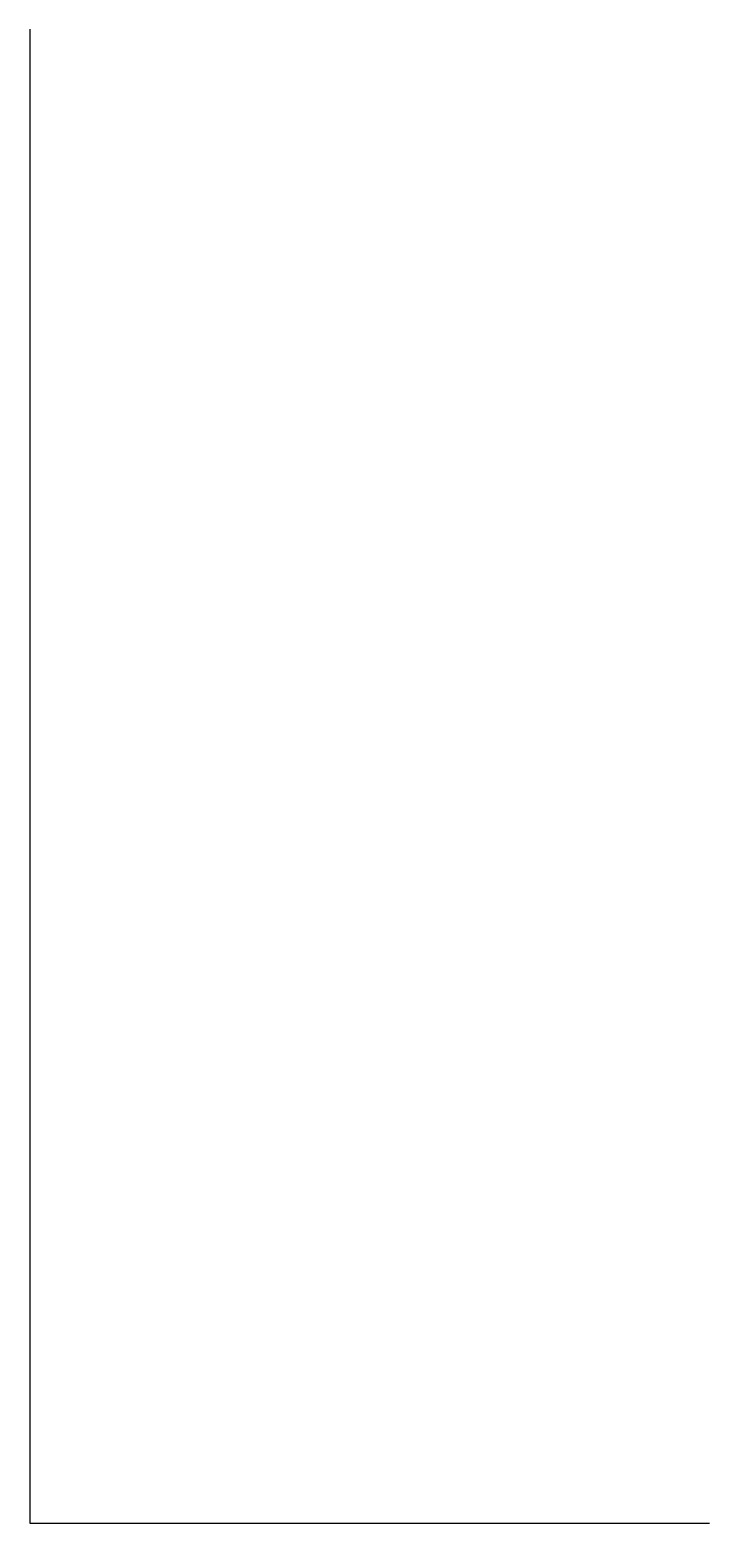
# Model space of a CAD drawing. Header units: metres. Extents: x -49 to 49, y -148 to 148.
# Drawn here: x -49.4 to -32.61, y -147.73 to -110.8 of the extents above; entities that cross this region are included whole.
import ezdxf

# ---------------------------------------------------------------- set-up
doc = ezdxf.new("R2010")
doc.units = ezdxf.units.M

msp = doc.modelspace()

# ---------------------------------------------------------------- linework, layer by layer
for points in [[(-49.402, -110.781), (-49.402, -110.831), (-49.402, -110.881), (-49.402, -110.931), (-49.402, -110.981), (-49.402, -111.031), (-49.402, -111.081), (-49.402, -111.131), (-49.402, -111.181), (-49.402, -111.231), (-49.402, -111.281), (-49.402, -111.331), (-49.402, -111.381), (-49.402, -111.431), (-49.402, -111.481), (-49.402, -111.531), (-49.402, -111.581), (-49.402, -111.631), (-49.402, -111.681), (-49.402, -111.731), (-49.402, -111.781), (-49.402, -111.831), (-49.402, -111.881), (-49.402, -111.931), (-49.402, -111.981), (-49.402, -112.031), (-49.402, -112.081), (-49.402, -112.131), (-49.402, -112.181), (-49.402, -112.231), (-49.402, -112.281), (-49.402, -112.331), (-49.402, -112.381), (-49.402, -112.431), (-49.402, -112.481), (-49.402, -112.531), (-49.402, -112.581), (-49.402, -112.631), (-49.402, -112.681), (-49.402, -112.731), (-49.402, -112.781), (-49.402, -112.831), (-49.402, -112.881), (-49.402, -112.931), (-49.402, -112.981), (-49.402, -113.031), (-49.402, -113.081), (-49.402, -113.131), (-49.402, -113.181), (-49.402, -113.231), (-49.402, -113.281), (-49.402, -113.331), (-49.402, -113.381), (-49.402, -113.431), (-49.402, -113.481), (-49.402, -113.531), (-49.402, -113.581), (-49.402, -113.631), (-49.402, -113.681), (-49.402, -113.731), (-49.402, -113.781), (-49.402, -113.831), (-49.402, -113.881), (-49.402, -113.931), (-49.402, -113.981), (-49.402, -114.031), (-49.402, -114.081), (-49.402, -114.131), (-49.402, -114.181), (-49.402, -114.231), (-49.402, -114.281), (-49.402, -114.331), (-49.402, -114.381), (-49.402, -114.431), (-49.402, -114.481), (-49.402, -114.531), (-49.402, -114.581), (-49.402, -114.631), (-49.402, -114.681), (-49.402, -114.731), (-49.402, -114.781), (-49.402, -114.831), (-49.402, -114.881), (-49.402, -114.931), (-49.402, -114.981), (-49.402, -115.031), (-49.402, -115.081), (-49.402, -115.131), (-49.402, -115.181), (-49.402, -115.231), (-49.402, -115.281), (-49.402, -115.331), (-49.402, -115.381), (-49.402, -115.431), (-49.402, -115.481), (-49.402, -115.531), (-49.402, -115.582), (-49.402, -115.632), (-49.402, -115.682), (-49.402, -115.732), (-49.402, -115.782), (-49.402, -115.832), (-49.402, -115.882), (-49.402, -115.932), (-49.402, -115.982), (-49.402, -116.032), (-49.402, -116.082), (-49.402, -116.132), (-49.402, -116.182), (-49.402, -116.232), (-49.402, -116.282), (-49.402, -116.332), (-49.402, -116.382), (-49.402, -116.432), (-49.402, -116.482), (-49.402, -116.532), (-49.402, -116.582), (-49.402, -116.632), (-49.402, -116.682), (-49.402, -116.732), (-49.402, -116.782), (-49.402, -116.832), (-49.402, -116.882), (-49.402, -116.932), (-49.402, -116.982), (-49.402, -117.032), (-49.402, -117.082), (-49.402, -117.132), (-49.402, -117.182), (-49.402, -117.232), (-49.402, -117.282), (-49.402, -117.332), (-49.402, -117.382), (-49.402, -117.432), (-49.402, -117.482), (-49.402, -117.532), (-49.402, -117.582), (-49.402, -117.632), (-49.402, -117.682), (-49.402, -117.732), (-49.402, -117.782), (-49.402, -117.832), (-49.402, -117.882), (-49.402, -117.932), (-49.402, -117.982), (-49.402, -118.032), (-49.402, -118.082), (-49.402, -118.132), (-49.402, -118.182), (-49.402, -118.232), (-49.402, -118.282), (-49.402, -118.332), (-49.402, -118.382), (-49.402, -118.432), (-49.402, -118.482), (-49.402, -118.532), (-49.402, -118.582), (-49.402, -118.632), (-49.402, -118.682), (-49.402, -118.732), (-49.402, -118.782), (-49.402, -118.832), (-49.402, -118.882), (-49.402, -118.932), (-49.402, -118.982), (-49.402, -119.032), (-49.402, -119.082), (-49.402, -119.132), (-49.402, -119.182), (-49.402, -119.232), (-49.402, -119.282), (-49.402, -119.332), (-49.402, -119.382), (-49.402, -119.432), (-49.402, -119.482), (-49.402, -119.532), (-49.402, -119.582), (-49.402, -119.632), (-49.402, -119.682), (-49.402, -119.732), (-49.402, -119.782), (-49.402, -119.832), (-49.402, -119.882), (-49.402, -119.932), (-49.402, -119.982), (-49.402, -120.032), (-49.402, -120.082), (-49.402, -120.132), (-49.402, -120.182), (-49.402, -120.232), (-49.402, -120.282), (-49.402, -120.332), (-49.402, -120.382), (-49.402, -120.432), (-49.402, -120.482), (-49.402, -120.532), (-49.402, -120.582), (-49.402, -120.632), (-49.402, -120.682), (-49.402, -120.732), (-49.402, -120.782), (-49.402, -120.832), (-49.402, -120.882), (-49.402, -120.932), (-49.402, -120.982), (-49.402, -121.032), (-49.402, -121.082), (-49.402, -121.132), (-49.402, -121.182), (-49.402, -121.232), (-49.402, -121.282), (-49.402, -121.332), (-49.402, -121.382), (-49.402, -121.432), (-49.402, -121.482), (-49.402, -121.532), (-49.402, -121.582), (-49.402, -121.632), (-49.402, -121.682), (-49.402, -121.732), (-49.402, -121.782), (-49.402, -121.832), (-49.402, -121.882), (-49.402, -121.932), (-49.402, -121.982), (-49.402, -122.032), (-49.402, -122.082), (-49.402, -122.132), (-49.402, -122.182), (-49.402, -122.232), (-49.402, -122.282), (-49.402, -122.332), (-49.402, -122.382), (-49.402, -122.432), (-49.402, -122.482), (-49.402, -122.532), (-49.402, -122.582), (-49.402, -122.632), (-49.402, -122.682), (-49.402, -122.732), (-49.402, -122.782), (-49.402, -122.832), (-49.402, -122.882), (-49.402, -122.932), (-49.402, -122.982), (-49.402, -123.032), (-49.402, -123.082), (-49.402, -123.132), (-49.402, -123.182), (-49.402, -123.232), (-49.402, -123.282), (-49.402, -123.332), (-49.402, -123.382), (-49.402, -123.432), (-49.402, -123.482), (-49.402, -123.532), (-49.402, -123.582), (-49.402, -123.632), (-49.402, -123.682), (-49.402, -123.732), (-49.402, -123.782), (-49.402, -123.832), (-49.402, -123.882), (-49.402, -123.932), (-49.402, -123.982), (-49.402, -124.032), (-49.402, -124.082), (-49.402, -124.132), (-49.402, -124.182), (-49.402, -124.232), (-49.402, -124.282), (-49.402, -124.332), (-49.402, -124.382), (-49.402, -124.432), (-49.402, -124.482), (-49.402, -124.532), (-49.402, -124.582), (-49.402, -124.632), (-49.402, -124.682), (-49.402, -124.732), (-49.402, -124.782), (-49.402, -124.832), (-49.402, -124.882), (-49.402, -124.932), (-49.402, -124.982), (-49.402, -125.032), (-49.402, -125.082), (-49.402, -125.132), (-49.402, -125.182), (-49.402, -125.232), (-49.402, -125.282), (-49.402, -125.332), (-49.402, -125.382), (-49.402, -125.432), (-49.402, -125.482), (-49.402, -125.532), (-49.402, -125.582), (-49.402, -125.632), (-49.402, -125.682), (-49.402, -125.732), (-49.402, -125.782), (-49.402, -125.832), (-49.402, -125.882), (-49.402, -125.932), (-49.402, -125.982), (-49.402, -126.032), (-49.402, -126.082), (-49.402, -126.132), (-49.402, -126.182), (-49.402, -126.232), (-49.402, -126.282), (-49.402, -126.332), (-49.402, -126.382), (-49.402, -126.432), (-49.402, -126.482), (-49.402, -126.532), (-49.402, -126.582), (-49.402, -126.632), (-49.402, -126.682), (-49.402, -126.732), (-49.402, -126.782), (-49.402, -126.832), (-49.402, -126.882), (-49.402, -126.932), (-49.402, -126.982), (-49.402, -127.032), (-49.402, -127.082), (-49.402, -127.132), (-49.402, -127.182), (-49.402, -127.232), (-49.402, -127.282), (-49.402, -127.332), (-49.402, -127.382), (-49.402, -127.432), (-49.402, -127.482), (-49.402, -127.532), (-49.402, -127.582), (-49.402, -127.632), (-49.402, -127.682), (-49.402, -127.732), (-49.402, -127.782), (-49.402, -127.832), (-49.402, -127.882), (-49.402, -127.932), (-49.402, -127.982), (-49.402, -128.032), (-49.402, -128.082), (-49.402, -128.132), (-49.402, -128.182), (-49.402, -128.232), (-49.402, -128.282), (-49.402, -128.332), (-49.402, -128.382), (-49.402, -128.432), (-49.402, -128.482), (-49.402, -128.532), (-49.402, -128.582), (-49.402, -128.632), (-49.402, -128.682), (-49.402, -128.732), (-49.402, -128.782), (-49.402, -128.832), (-49.402, -128.882), (-49.402, -128.932), (-49.402, -128.982), (-49.402, -129.032), (-49.402, -129.082), (-49.402, -129.132), (-49.402, -129.182), (-49.402, -129.232), (-49.402, -129.282), (-49.402, -129.332), (-49.402, -129.382), (-49.402, -129.432), (-49.402, -129.482), (-49.402, -129.532), (-49.402, -129.582), (-49.402, -129.632), (-49.402, -129.682), (-49.402, -129.732), (-49.402, -129.782), (-49.402, -129.832), (-49.402, -129.882), (-49.402, -129.932), (-49.402, -129.982), (-49.402, -130.032), (-49.402, -130.082), (-49.402, -130.132), (-49.402, -130.182), (-49.402, -130.232), (-49.402, -130.282), (-49.402, -130.332), (-49.402, -130.382), (-49.402, -130.432), (-49.402, -130.482), (-49.402, -130.532), (-49.402, -130.582), (-49.402, -130.632), (-49.402, -130.682), (-49.402, -130.732), (-49.402, -130.782), (-49.402, -130.832), (-49.402, -130.882), (-49.402, -130.932), (-49.402, -130.982), (-49.402, -131.032), (-49.402, -131.082), (-49.402, -131.132), (-49.402, -131.182), (-49.402, -131.232), (-49.402, -131.282), (-49.402, -131.332), (-49.402, -131.382), (-49.402, -131.432), (-49.402, -131.482), (-49.402, -131.532), (-49.402, -131.582), (-49.402, -131.632), (-49.402, -131.682), (-49.402, -131.732), (-49.402, -131.782), (-49.402, -131.832), (-49.402, -131.882), (-49.402, -131.932), (-49.402, -131.982), (-49.402, -132.032), (-49.402, -132.082), (-49.402, -132.132), (-49.402, -132.182), (-49.402, -132.232), (-49.402, -132.282), (-49.402, -132.332), (-49.402, -132.382), (-49.402, -132.432), (-49.402, -132.482), (-49.402, -132.532), (-49.402, -132.582), (-49.402, -132.632), (-49.402, -132.682), (-49.402, -132.732), (-49.402, -132.782), (-49.402, -132.832), (-49.402, -132.882), (-49.402, -132.932), (-49.402, -132.982), (-49.402, -133.032), (-49.402, -133.082), (-49.402, -133.132), (-49.402, -133.182), (-49.402, -133.232), (-49.402, -133.282), (-49.402, -133.333), (-49.402, -133.383), (-49.402, -133.433), (-49.402, -133.483), (-49.402, -133.533), (-49.402, -133.583), (-49.402, -133.633), (-49.402, -133.683), (-49.402, -133.733), (-49.402, -133.783), (-49.402, -133.833), (-49.402, -133.883), (-49.402, -133.933), (-49.402, -133.983), (-49.402, -134.033), (-49.402, -134.083), (-49.402, -134.133), (-49.402, -134.183), (-49.402, -134.233), (-49.402, -134.283), (-49.402, -134.333), (-49.402, -134.383), (-49.402, -134.433), (-49.402, -134.483), (-49.402, -134.533), (-49.402, -134.583), (-49.402, -134.633), (-49.402, -134.683), (-49.402, -134.733), (-49.402, -134.783), (-49.402, -134.833), (-49.402, -134.883), (-49.402, -134.933), (-49.402, -134.983), (-49.402, -135.033), (-49.402, -135.083), (-49.402, -135.133), (-49.402, -135.183), (-49.402, -135.233), (-49.402, -135.283), (-49.402, -135.333), (-49.402, -135.383), (-49.402, -135.433), (-49.402, -135.483), (-49.402, -135.533), (-49.402, -135.583), (-49.402, -135.633), (-49.402, -135.683), (-49.402, -135.733), (-49.402, -135.783), (-49.402, -135.833), (-49.402, -135.883), (-49.402, -135.933), (-49.402, -135.983), (-49.402, -136.033), (-49.402, -136.083), (-49.402, -136.133), (-49.402, -136.183), (-49.402, -136.233), (-49.402, -136.283), (-49.402, -136.333), (-49.402, -136.383), (-49.402, -136.433), (-49.402, -136.483), (-49.402, -136.533), (-49.402, -136.583), (-49.402, -136.633), (-49.402, -136.683), (-49.402, -136.733), (-49.402, -136.783), (-49.402, -136.833), (-49.402, -136.883), (-49.402, -136.933), (-49.402, -136.983), (-49.402, -137.033), (-49.402, -137.083), (-49.402, -137.133), (-49.402, -137.183), (-49.402, -137.233), (-49.402, -137.283), (-49.402, -137.333), (-49.402, -137.383), (-49.402, -137.433), (-49.402, -137.483), (-49.402, -137.533), (-49.402, -137.583), (-49.402, -137.633), (-49.402, -137.683), (-49.402, -137.733), (-49.402, -137.783), (-49.402, -137.833), (-49.402, -137.883), (-49.402, -137.933), (-49.402, -137.983), (-49.402, -138.033), (-49.402, -138.083), (-49.402, -138.133), (-49.402, -138.183), (-49.402, -138.233), (-49.402, -138.283), (-49.402, -138.333), (-49.402, -138.383), (-49.402, -138.433), (-49.402, -138.483), (-49.402, -138.533), (-49.402, -138.583), (-49.402, -138.633), (-49.402, -138.683), (-49.402, -138.733), (-49.402, -138.783), (-49.402, -138.833), (-49.402, -138.883), (-49.402, -138.933), (-49.402, -138.983), (-49.402, -139.033), (-49.402, -139.083), (-49.402, -139.133), (-49.402, -139.183), (-49.402, -139.233), (-49.402, -139.283), (-49.402, -139.333), (-49.402, -139.383), (-49.402, -139.433), (-49.402, -139.483), (-49.402, -139.533), (-49.402, -139.583), (-49.402, -139.633), (-49.402, -139.683), (-49.402, -139.733), (-49.402, -139.783), (-49.402, -139.833), (-49.402, -139.883), (-49.402, -139.933), (-49.402, -139.983), (-49.402, -140.033), (-49.402, -140.083), (-49.402, -140.133), (-49.402, -140.183), (-49.402, -140.233), (-49.402, -140.283), (-49.402, -140.333), (-49.402, -140.383), (-49.402, -140.433), (-49.402, -140.483), (-49.402, -140.533), (-49.402, -140.583), (-49.402, -140.633), (-49.402, -140.683), (-49.402, -140.733), (-49.402, -140.783), (-49.402, -140.833), (-49.402, -140.883), (-49.402, -140.933), (-49.402, -140.983), (-49.402, -141.033), (-49.402, -141.083), (-49.402, -141.133), (-49.402, -141.183), (-49.402, -141.233), (-49.402, -141.283), (-49.402, -141.333), (-49.402, -141.383), (-49.402, -141.433), (-49.402, -141.483), (-49.402, -141.533), (-49.402, -141.583), (-49.402, -141.633), (-49.402, -141.683), (-49.402, -141.733), (-49.402, -141.783), (-49.402, -141.833), (-49.402, -141.883), (-49.402, -141.933), (-49.402, -141.983), (-49.402, -142.033), (-49.402, -142.083), (-49.402, -142.133), (-49.402, -142.183), (-49.402, -142.233), (-49.402, -142.283), (-49.402, -142.333), (-49.402, -142.383), (-49.402, -142.433), (-49.402, -142.483), (-49.402, -142.533), (-49.402, -142.583), (-49.402, -142.633), (-49.402, -142.683), (-49.402, -142.733), (-49.402, -142.783), (-49.402, -142.833), (-49.402, -142.883), (-49.402, -142.933), (-49.402, -142.983), (-49.402, -143.033), (-49.402, -143.083), (-49.402, -143.133), (-49.402, -143.183), (-49.402, -143.233), (-49.402, -143.283), (-49.402, -143.333), (-49.402, -143.383), (-49.402, -143.433), (-49.402, -143.483), (-49.402, -143.533), (-49.402, -143.583), (-49.402, -143.633), (-49.402, -143.683), (-49.402, -143.733), (-49.402, -143.783), (-49.402, -143.833), (-49.402, -143.883), (-49.402, -143.933), (-49.402, -143.983), (-49.402, -144.033), (-49.402, -144.083), (-49.402, -144.133), (-49.402, -144.183), (-49.402, -144.233), (-49.402, -144.283), (-49.402, -144.333), (-49.402, -144.383), (-49.402, -144.433), (-49.402, -144.483), (-49.402, -144.533), (-49.402, -144.583), (-49.402, -144.633), (-49.402, -144.683), (-49.402, -144.733), (-49.402, -144.783), (-49.402, -144.833), (-49.402, -144.883), (-49.402, -144.933), (-49.402, -144.983), (-49.402, -145.033), (-49.402, -145.083), (-49.402, -145.133), (-49.402, -145.183), (-49.402, -145.233), (-49.402, -145.283), (-49.402, -145.333), (-49.402, -145.383), (-49.402, -145.433), (-49.402, -145.483), (-49.402, -145.533), (-49.402, -145.583), (-49.402, -145.633), (-49.402, -145.683), (-49.402, -145.733), (-49.402, -145.783), (-49.402, -145.833), (-49.402, -145.883), (-49.402, -145.933), (-49.402, -145.983), (-49.402, -146.033), (-49.402, -146.083), (-49.402, -146.133), (-49.402, -146.183), (-49.402, -146.233), (-49.402, -146.283), (-49.402, -146.333), (-49.402, -146.383), (-49.402, -146.433), (-49.402, -146.483), (-49.402, -146.533), (-49.402, -146.583), (-49.402, -146.633), (-49.402, -146.683), (-49.402, -146.733), (-49.402, -146.783), (-49.402, -146.833), (-49.402, -146.883), (-49.402, -146.933), (-49.402, -146.983), (-49.402, -147.033), (-49.402, -147.083), (-49.402, -147.133), (-49.402, -147.183), (-49.402, -147.233), (-49.402, -147.283), (-49.402, -147.333), (-49.402, -147.383), (-49.402, -147.433), (-49.402, -147.483), (-49.402, -147.533), (-49.402, -147.583), (-49.402, -147.633), (-49.402, -147.683), (-49.402, -147.733)], [(-49.402, -147.733), (-49.352, -147.733), (-49.302, -147.733), (-49.252, -147.733), (-49.202, -147.733), (-49.152, -147.733), (-49.102, -147.733), (-49.052, -147.733), (-49.002, -147.733), (-48.952, -147.733), (-48.902, -147.733), (-48.852, -147.733), (-48.802, -147.733), (-48.752, -147.733), (-48.702, -147.733), (-48.652, -147.733), (-48.602, -147.733), (-48.552, -147.733), (-48.502, -147.733), (-48.452, -147.733), (-48.402, -147.733), (-48.352, -147.733), (-48.302, -147.733), (-48.252, -147.733), (-48.202, -147.733), (-48.152, -147.733), (-48.102, -147.733), (-48.052, -147.733), (-48.002, -147.733), (-47.952, -147.733), (-47.902, -147.733), (-47.852, -147.733), (-47.802, -147.733), (-47.752, -147.733), (-47.702, -147.733), (-47.652, -147.733), (-47.602, -147.733), (-47.552, -147.733), (-47.502, -147.733), (-47.452, -147.733), (-47.402, -147.733), (-47.352, -147.733), (-47.302, -147.733), (-47.252, -147.733), (-47.202, -147.733), (-47.152, -147.733), (-47.102, -147.733), (-47.052, -147.733), (-47.002, -147.733), (-46.952, -147.733), (-46.902, -147.733), (-46.852, -147.733), (-46.802, -147.733), (-46.752, -147.733), (-46.702, -147.733), (-46.652, -147.733), (-46.602, -147.733), (-46.552, -147.733), (-46.502, -147.733), (-46.452, -147.733), (-46.402, -147.733), (-46.352, -147.733), (-46.302, -147.733), (-46.252, -147.733), (-46.202, -147.733), (-46.152, -147.733), (-46.102, -147.733), (-46.052, -147.733), (-46.002, -147.733), (-45.952, -147.733), (-45.902, -147.733), (-45.852, -147.733), (-45.802, -147.733), (-45.752, -147.733), (-45.702, -147.733), (-45.652, -147.733), (-45.602, -147.733), (-45.552, -147.733), (-45.502, -147.733), (-45.452, -147.733), (-45.402, -147.733), (-45.352, -147.733), (-45.302, -147.733), (-45.252, -147.733), (-45.202, -147.733), (-45.152, -147.733), (-45.102, -147.733), (-45.052, -147.733), (-45.002, -147.733), (-44.952, -147.733), (-44.902, -147.733), (-44.852, -147.733), (-44.802, -147.733), (-44.752, -147.733), (-44.702, -147.733), (-44.652, -147.733), (-44.602, -147.733), (-44.552, -147.733), (-44.502, -147.733), (-44.452, -147.733), (-44.402, -147.733), (-44.352, -147.733), (-44.302, -147.733), (-44.252, -147.733), (-44.202, -147.733), (-44.152, -147.733), (-44.102, -147.733), (-44.052, -147.733), (-44.002, -147.733), (-43.952, -147.733), (-43.902, -147.733), (-43.852, -147.733), (-43.802, -147.733), (-43.752, -147.733), (-43.702, -147.733), (-43.652, -147.733), (-43.602, -147.733), (-43.552, -147.733), (-43.502, -147.733), (-43.452, -147.733), (-43.402, -147.733), (-43.352, -147.733), (-43.302, -147.733), (-43.252, -147.733), (-43.202, -147.733), (-43.152, -147.733), (-43.102, -147.733), (-43.052, -147.733), (-43.002, -147.733), (-42.952, -147.733), (-42.902, -147.733), (-42.852, -147.733), (-42.802, -147.733), (-42.752, -147.733), (-42.702, -147.733), (-42.652, -147.733), (-42.602, -147.733), (-42.552, -147.733), (-42.502, -147.733), (-42.452, -147.733), (-42.402, -147.733), (-42.352, -147.733), (-42.302, -147.733), (-42.252, -147.733), (-42.202, -147.733), (-42.152, -147.733), (-42.102, -147.733), (-42.052, -147.733), (-42.002, -147.733), (-41.952, -147.733), (-41.902, -147.733), (-41.852, -147.733), (-41.802, -147.733), (-41.752, -147.733), (-41.702, -147.733), (-41.652, -147.733), (-41.602, -147.733), (-41.552, -147.733), (-41.502, -147.733), (-41.452, -147.733), (-41.402, -147.733), (-41.352, -147.733), (-41.302, -147.733), (-41.252, -147.733), (-41.202, -147.733), (-41.152, -147.733), (-41.102, -147.733), (-41.052, -147.733), (-41.002, -147.733), (-40.952, -147.733), (-40.902, -147.733), (-40.852, -147.733), (-40.802, -147.733), (-40.752, -147.733), (-40.702, -147.733), (-40.652, -147.733), (-40.602, -147.733), (-40.552, -147.733), (-40.502, -147.733), (-40.452, -147.733), (-40.402, -147.733), (-40.352, -147.733), (-40.302, -147.733), (-40.252, -147.733), (-40.202, -147.733), (-40.152, -147.733), (-40.102, -147.733), (-40.052, -147.733), (-40.002, -147.733), (-39.952, -147.733), (-39.902, -147.733), (-39.852, -147.733), (-39.802, -147.733), (-39.752, -147.733), (-39.702, -147.733), (-39.652, -147.733), (-39.602, -147.733), (-39.552, -147.733), (-39.502, -147.733), (-39.452, -147.733), (-39.402, -147.733), (-39.352, -147.733), (-39.302, -147.733), (-39.252, -147.733), (-39.202, -147.733), (-39.152, -147.733), (-39.102, -147.733), (-39.052, -147.733), (-39.002, -147.733), (-38.952, -147.733), (-38.902, -147.733), (-38.852, -147.733), (-38.802, -147.733), (-38.752, -147.733), (-38.702, -147.733), (-38.652, -147.733), (-38.602, -147.733), (-38.552, -147.733), (-38.502, -147.733), (-38.452, -147.733), (-38.402, -147.733), (-38.352, -147.733), (-38.302, -147.733), (-38.252, -147.733), (-38.202, -147.733), (-38.152, -147.733), (-38.102, -147.733), (-38.052, -147.733), (-38.002, -147.733), (-37.952, -147.733), (-37.902, -147.733), (-37.852, -147.733), (-37.802, -147.733), (-37.752, -147.733), (-37.702, -147.733), (-37.652, -147.733), (-37.602, -147.733), (-37.552, -147.733), (-37.502, -147.733), (-37.452, -147.733), (-37.402, -147.733), (-37.352, -147.733), (-37.302, -147.733), (-37.252, -147.733), (-37.202, -147.733), (-37.152, -147.733), (-37.102, -147.733), (-37.052, -147.733), (-37.002, -147.733), (-36.952, -147.733), (-36.902, -147.733), (-36.851, -147.733), (-36.801, -147.733), (-36.751, -147.733), (-36.701, -147.733), (-36.651, -147.733), (-36.601, -147.733), (-36.551, -147.733), (-36.501, -147.733), (-36.451, -147.733), (-36.401, -147.733), (-36.351, -147.733), (-36.301, -147.733), (-36.251, -147.733), (-36.201, -147.733), (-36.151, -147.733), (-36.101, -147.733), (-36.051, -147.733), (-36.001, -147.733), (-35.951, -147.733), (-35.901, -147.733), (-35.851, -147.733), (-35.801, -147.733), (-35.751, -147.733), (-35.701, -147.733), (-35.651, -147.733), (-35.601, -147.733), (-35.551, -147.733), (-35.501, -147.733), (-35.451, -147.733), (-35.401, -147.733), (-35.351, -147.733), (-35.301, -147.733), (-35.251, -147.733), (-35.201, -147.733), (-35.151, -147.733), (-35.101, -147.733), (-35.051, -147.733), (-35.001, -147.733), (-34.951, -147.733), (-34.901, -147.733), (-34.851, -147.733), (-34.801, -147.733), (-34.751, -147.733), (-34.701, -147.733), (-34.651, -147.733), (-34.601, -147.733), (-34.551, -147.733), (-34.501, -147.733), (-34.451, -147.733), (-34.401, -147.733), (-34.351, -147.733), (-34.301, -147.733), (-34.251, -147.733), (-34.201, -147.733), (-34.151, -147.733), (-34.101, -147.733), (-34.051, -147.733), (-34.001, -147.733), (-33.951, -147.733), (-33.901, -147.733), (-33.851, -147.733), (-33.801, -147.733), (-33.751, -147.733), (-33.701, -147.733), (-33.651, -147.733), (-33.601, -147.733), (-33.551, -147.733), (-33.501, -147.733), (-33.451, -147.733), (-33.401, -147.733), (-33.351, -147.733), (-33.301, -147.733), (-33.251, -147.733), (-33.201, -147.733), (-33.151, -147.733), (-33.101, -147.733), (-33.051, -147.733), (-33.001, -147.733), (-32.951, -147.733), (-32.901, -147.733), (-32.851, -147.733), (-32.801, -147.733), (-32.751, -147.733), (-32.701, -147.733), (-32.651, -147.733), (-32.601, -147.733)]]:
    msp.add_lwpolyline(points)

doc.saveas('drawing.dxf')
